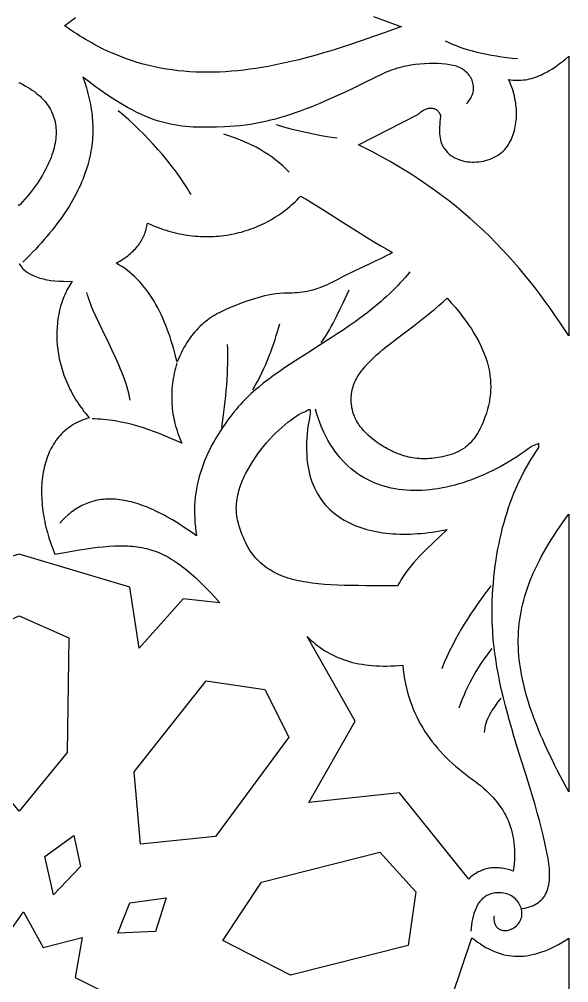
# Model space of a CAD drawing. Extents: x -332 to 348, y -263 to 352.
# Drawn here: x 261.73 to 288.5, y 170.39 to 217.3 of the extents above; entities that cross this region are included whole.
import ezdxf

# ---------------------------------------------------------------- set-up
doc = ezdxf.new("R2010")
doc.units = 0
doc.layers.add('LAYER_1', color=18, linetype='CONTINUOUS')
doc.layers.add('LAYER_2', color=174, linetype='CONTINUOUS')

msp = doc.modelspace()

# ---------------------------------------------------------------- linework, layer by layer
at = {"layer": 'LAYER_1'}
for points in [[(278.992, 217.437), (279.611, 217.216), (280.229, 216.991), (280.345, 216.949), (280.222, 216.903), (279.606, 216.679), (278.992, 216.461), (278.38, 216.249), (277.768, 216.045), (277.464, 215.946), (277.16, 215.85), (276.856, 215.757), (276.553, 215.666), (276.25, 215.579), (275.948, 215.495), (275.646, 215.414), (275.345, 215.337), (275.044, 215.263), (274.744, 215.194), (274.445, 215.128), (274.146, 215.067), (273.848, 215.01), (273.551, 214.958), (273.254, 214.911), (272.958, 214.868), (272.663, 214.831), (272.369, 214.799), (272.075, 214.772), (271.782, 214.751), (271.49, 214.735), (271.199, 214.725), (270.908, 214.722), (270.618, 214.724), (270.329, 214.733), (270.041, 214.749), (269.753, 214.771), (269.466, 214.8), (269.18, 214.836), (268.894, 214.879), (268.609, 214.929), (268.325, 214.987), (268.041, 215.052), (267.758, 215.125), (267.475, 215.207), (267.193, 215.296), (266.911, 215.394), (266.629, 215.5), (266.348, 215.615), (266.067, 215.74), (265.787, 215.873), (265.504, 216.017), (265.366, 216.09), (265.226, 216.168), (265.086, 216.247), (264.946, 216.33), (264.806, 216.415), (264.666, 216.502), (264.526, 216.592), (264.386, 216.684), (264.247, 216.779), (264.107, 216.877), (263.967, 216.977), (263.938, 216.999), (263.941, 217.002), (264.071, 217.104), (264.201, 217.203), (264.332, 217.299), (264.463, 217.393)], [(261.702, 214.203), (261.727, 214.215), (261.753, 214.203), (261.886, 214.137), (262.013, 214.069), (262.134, 213.999), (262.249, 213.928), (262.358, 213.855), (262.462, 213.782), (262.559, 213.707), (262.651, 213.631), (262.738, 213.554), (262.819, 213.476), (262.896, 213.397), (262.967, 213.317), (263.033, 213.236), (263.094, 213.155), (263.151, 213.072), (263.203, 212.989), (263.251, 212.905), (263.295, 212.82), (263.335, 212.735), (263.37, 212.648), (263.402, 212.559), (263.43, 212.47), (263.454, 212.379), (263.475, 212.287), (263.491, 212.193), (263.504, 212.098), (263.514, 212.001), (263.519, 211.902), (263.521, 211.801), (263.519, 211.699), (263.513, 211.595), (263.502, 211.489), (263.488, 211.381), (263.47, 211.271), (263.448, 211.16), (263.422, 211.047), (263.391, 210.932), (263.357, 210.816), (263.318, 210.698), (263.275, 210.579), (263.227, 210.459), (263.176, 210.337), (263.12, 210.214), (263.06, 210.09), (262.995, 209.965), (262.926, 209.839), (262.853, 209.712), (262.776, 209.584), (262.694, 209.456), (262.608, 209.327), (262.518, 209.197), (262.424, 209.067), (262.325, 208.937), (262.222, 208.806), (262.116, 208.675), (262.005, 208.543), (261.89, 208.412), (261.77, 208.281), (261.727, 208.234), (261.684, 208.281)], [(261.722, 205.401), (261.727, 205.392), (261.732, 205.401), (261.732, 205.384), (261.771, 205.324), (261.814, 205.266), (261.859, 205.211), (261.909, 205.158), (261.961, 205.107), (262.017, 205.059), (262.075, 205.014), (262.137, 204.97), (262.201, 204.929), (262.269, 204.891), (262.339, 204.854), (262.412, 204.82), (262.487, 204.788), (262.565, 204.758), (262.645, 204.73), (262.728, 204.704), (262.813, 204.68), (262.901, 204.658), (262.99, 204.639), (263.082, 204.621), (263.27, 204.591), (263.467, 204.568), (263.67, 204.553), (263.879, 204.544), (264.093, 204.542), (264.312, 204.547), (264.26, 204.47), (264.21, 204.392), (264.161, 204.312), (264.114, 204.23), (264.069, 204.146), (264.025, 204.061), (263.984, 203.975), (263.944, 203.887), (263.906, 203.797), (263.87, 203.707), (263.803, 203.521), (263.744, 203.33), (263.693, 203.135), (263.649, 202.935), (263.614, 202.731), (263.587, 202.523), (263.568, 202.312), (263.558, 202.098), (263.556, 201.881), (263.562, 201.662), (263.578, 201.441), (263.603, 201.218), (263.636, 200.993), (263.657, 200.881), (263.679, 200.768), (263.704, 200.655), (263.732, 200.542), (263.761, 200.428), (263.794, 200.315), (263.828, 200.202), (263.865, 200.088), (263.904, 199.975), (263.946, 199.862), (263.991, 199.749), (264.038, 199.636), (264.087, 199.524), (264.139, 199.411), (264.193, 199.299), (264.25, 199.188), (264.31, 199.077), (264.372, 198.966), (264.437, 198.856), (264.504, 198.746), (264.574, 198.637), (264.647, 198.528), (264.722, 198.42), (264.801, 198.313), (264.881, 198.207), (264.965, 198.101), (265.051, 197.996), (265.14, 197.892), (265.023, 197.859), (264.91, 197.821), (264.799, 197.78), (264.692, 197.736), (264.587, 197.688), (264.486, 197.637), (264.389, 197.583), (264.294, 197.525), (264.202, 197.465), (264.114, 197.401), (264.029, 197.335), (263.946, 197.265), (263.867, 197.193), (263.791, 197.117), (263.718, 197.039), (263.647, 196.959), (263.58, 196.876), (263.516, 196.79), (263.454, 196.702), (263.396, 196.611), (263.341, 196.518), (263.288, 196.423), (263.238, 196.326), (263.191, 196.226), (263.147, 196.125), (263.106, 196.021), (263.068, 195.916), (263.032, 195.809), (262.999, 195.699), (262.969, 195.589), (262.942, 195.476), (262.917, 195.362), (262.895, 195.246), (262.876, 195.129), (262.859, 195.011), (262.846, 194.891), (262.834, 194.769), (262.826, 194.647), (262.819, 194.524), (262.816, 194.399), (262.815, 194.273), (262.817, 194.147), (262.821, 194.019), (262.827, 193.891), (262.836, 193.762), (262.848, 193.632), (262.862, 193.502), (262.879, 193.371), (262.897, 193.24), (262.919, 193.108), (262.942, 192.976), (262.969, 192.844), (262.997, 192.711), (263.028, 192.578), (263.096, 192.313), (263.174, 192.047), (263.26, 191.782), (263.356, 191.519), (263.46, 191.257), (263.844, 191.328), (264.21, 191.394), (264.561, 191.453), (264.896, 191.507), (265.216, 191.553), (265.523, 191.592), (265.817, 191.623), (266.099, 191.646), (266.37, 191.662), (266.631, 191.668), (266.758, 191.668), (266.882, 191.666), (267.005, 191.661), (267.125, 191.654), (267.243, 191.644), (267.36, 191.632), (267.475, 191.617), (267.588, 191.6), (267.7, 191.58), (267.811, 191.558), (267.92, 191.532), (268.028, 191.505), (268.135, 191.474), (268.241, 191.44), (268.346, 191.404), (268.45, 191.364), (268.554, 191.322), (268.657, 191.276), (268.76, 191.228), (268.862, 191.176), (268.964, 191.121), (269.066, 191.063), (269.169, 191.002), (269.271, 190.938), (269.373, 190.87), (269.476, 190.798), (269.579, 190.724), (269.683, 190.645), (269.787, 190.564), (269.892, 190.478), (270.105, 190.297), (270.323, 190.1), (270.545, 189.889), (270.773, 189.662), (271.009, 189.419), (271.251, 189.159), (271.503, 188.883), (269.712, 189.083), (267.569, 186.674), (267.117, 189.646), (261.727, 191.263), (256.337, 189.646)], [(282.806, 169.69), (283.785, 172.58), (283.922, 172.472), (284.058, 172.371), (284.195, 172.276), (284.331, 172.189), (284.468, 172.108), (284.605, 172.034), (284.742, 171.968), (284.879, 171.908), (285.017, 171.854), (285.156, 171.808), (285.295, 171.769), (285.435, 171.736), (285.576, 171.711), (285.717, 171.692), (285.859, 171.681), (286.003, 171.676), (286.147, 171.678), (286.293, 171.688), (286.44, 171.704), (286.588, 171.728), (286.738, 171.758), (286.889, 171.795), (287.042, 171.84), (287.196, 171.892), (287.352, 171.95), (287.51, 172.016), (287.67, 172.089), (287.832, 172.169), (287.996, 172.256), (288.162, 172.35), (288.33, 172.452), (288.5, 172.56), (288.5, 166.051)]]:
    msp.add_lwpolyline(points, dxfattribs=at)
for points in [[(288.5, 201.889), (288.281, 202.229), (288.057, 202.568), (287.828, 202.904), (287.595, 203.238), (287.356, 203.569), (287.113, 203.897), (286.863, 204.223), (286.608, 204.546), (286.348, 204.866), (286.081, 205.183), (285.808, 205.497), (285.528, 205.808), (285.242, 206.115), (284.949, 206.419), (284.649, 206.72), (284.341, 207.016), (284.026, 207.309), (283.703, 207.598), (283.372, 207.884), (283.034, 208.165), (282.686, 208.442), (282.331, 208.715), (281.966, 208.983), (281.593, 209.247), (281.21, 209.506), (281.016, 209.634), (280.819, 209.761), (280.619, 209.886), (280.417, 210.011), (280.213, 210.134), (280.006, 210.256), (279.797, 210.377), (279.585, 210.496), (279.371, 210.614), (279.154, 210.731), (278.934, 210.847), (278.712, 210.961), (278.487, 211.074), (278.26, 211.185), (281.15, 212.662), (281.185, 212.699), (281.221, 212.735), (281.259, 212.768), (281.297, 212.799), (281.337, 212.827), (281.377, 212.853), (281.417, 212.877), (281.458, 212.899), (281.499, 212.918), (281.541, 212.934), (281.582, 212.948), (281.624, 212.959), (281.665, 212.968), (281.706, 212.974), (281.747, 212.978), (281.787, 212.978), (281.827, 212.976), (281.865, 212.971), (281.903, 212.963), (281.94, 212.953), (281.976, 212.939), (282.01, 212.923), (282.043, 212.903), (282.075, 212.881), (282.105, 212.855), (282.133, 212.826), (282.16, 212.794), (282.184, 212.759), (282.206, 212.721), (282.226, 212.679), (282.244, 212.634), (282.259, 212.586), (282.239, 212.445), (282.223, 212.311), (282.211, 212.182), (282.203, 212.059), (282.2, 211.942), (282.202, 211.83), (282.208, 211.723), (282.218, 211.621), (282.232, 211.525), (282.251, 211.433), (282.275, 211.346), (282.302, 211.263), (282.334, 211.185), (282.37, 211.112), (282.411, 211.042), (282.456, 210.977), (282.524, 210.892), (282.598, 210.814), (282.678, 210.742), (282.762, 210.677), (282.85, 210.617), (282.943, 210.564), (283.039, 210.517), (283.139, 210.476), (283.242, 210.44), (283.347, 210.411), (283.454, 210.387), (283.564, 210.37), (283.674, 210.358), (283.785, 210.351), (283.897, 210.35), (284.01, 210.355), (284.122, 210.365), (284.233, 210.38), (284.343, 210.401), (284.452, 210.427), (284.56, 210.458), (284.665, 210.495), (284.767, 210.536), (284.867, 210.582), (284.963, 210.633), (285.055, 210.689), (285.144, 210.75), (285.227, 210.816), (285.306, 210.886), (285.38, 210.961), (285.448, 211.04), (285.51, 211.124), (285.558, 211.199), (285.604, 211.276), (285.648, 211.356), (285.688, 211.438), (285.726, 211.523), (285.762, 211.611), (285.794, 211.7), (285.824, 211.792), (285.85, 211.885), (285.874, 211.981), (285.895, 212.078), (285.913, 212.178), (285.927, 212.278), (285.939, 212.381), (285.947, 212.485), (285.953, 212.59), (285.955, 212.696), (285.954, 212.804), (285.949, 212.912), (285.941, 213.022), (285.93, 213.132), (285.915, 213.243), (285.897, 213.355), (285.876, 213.467), (285.85, 213.58), (285.822, 213.693), (285.789, 213.807), (285.753, 213.92), (285.713, 214.034), (285.67, 214.148), (285.622, 214.261), (285.571, 214.375), (285.676, 214.357), (285.779, 214.344), (285.883, 214.336), (285.986, 214.332), (286.088, 214.333), (286.19, 214.339), (286.291, 214.349), (286.392, 214.362), (286.491, 214.38), (286.591, 214.402), (286.689, 214.427), (286.786, 214.455), (286.883, 214.487), (286.978, 214.522), (287.073, 214.56), (287.167, 214.601), (287.26, 214.644), (287.351, 214.69), (287.442, 214.738), (287.531, 214.789), (287.706, 214.896), (287.876, 215.009), (288.041, 215.129), (288.2, 215.253), (288.353, 215.38), (288.5, 215.508)], [(275.702, 208.542), (275.972, 208.379), (276.519, 208.04), (277.64, 207.329), (278.209, 206.969), (278.78, 206.614), (279.066, 206.441), (279.351, 206.271), (279.635, 206.106), (279.919, 205.946), (279.778, 205.868), (279.639, 205.795), (279.36, 205.655), (279.068, 205.518), (278.749, 205.371), (278.392, 205.206), (277.983, 205.01), (277.508, 204.775), (277.243, 204.639), (276.956, 204.489), (276.843, 204.432), (276.728, 204.377), (276.611, 204.324), (276.493, 204.275), (276.373, 204.229), (276.253, 204.187), (276.131, 204.148), (276.009, 204.112), (275.886, 204.08), (275.763, 204.052), (275.641, 204.028), (275.518, 204.009), (275.397, 203.993), (275.275, 203.982), (275.155, 203.976), (275.037, 203.974), (274.821, 203.972), (274.614, 203.963), (274.415, 203.948), (274.223, 203.927), (274.038, 203.9), (273.858, 203.868), (273.684, 203.832), (273.513, 203.791), (273.347, 203.746), (273.183, 203.698), (273.022, 203.646), (272.862, 203.592), (272.545, 203.477), (272.225, 203.356), (272.011, 203.271), (271.8, 203.179), (271.594, 203.081), (271.493, 203.028), (271.392, 202.974), (271.293, 202.917), (271.195, 202.857), (271.098, 202.795), (271.003, 202.73), (270.909, 202.662), (270.816, 202.591), (270.725, 202.516), (270.635, 202.439), (270.546, 202.357), (270.459, 202.272), (270.373, 202.184), (270.289, 202.091), (270.207, 201.994), (270.126, 201.893), (270.047, 201.787), (269.97, 201.677), (269.894, 201.563), (269.82, 201.443), (269.748, 201.319), (269.678, 201.189), (269.609, 201.054), (269.543, 200.914), (269.478, 200.769), (269.416, 200.617), (269.364, 200.83), (269.311, 201.039), (269.255, 201.244), (269.196, 201.446), (269.135, 201.644), (269.072, 201.839), (269.006, 202.03), (268.937, 202.217), (268.866, 202.4), (268.793, 202.579), (268.716, 202.754), (268.637, 202.926), (268.556, 203.093), (268.471, 203.256), (268.384, 203.415), (268.294, 203.57), (268.201, 203.72), (268.106, 203.867), (268.007, 204.009), (267.905, 204.146), (267.801, 204.279), (267.693, 204.408), (267.583, 204.532), (267.469, 204.651), (267.352, 204.766), (267.233, 204.876), (267.109, 204.981), (266.983, 205.082), (266.854, 205.178), (266.721, 205.268), (266.585, 205.354), (266.445, 205.435), (266.537, 205.483), (266.625, 205.532), (266.709, 205.582), (266.791, 205.633), (266.869, 205.685), (266.945, 205.737), (267.017, 205.791), (267.086, 205.845), (267.153, 205.901), (267.216, 205.957), (267.277, 206.014), (267.334, 206.072), (267.39, 206.13), (267.442, 206.189), (267.491, 206.25), (267.539, 206.31), (267.583, 206.372), (267.625, 206.435), (267.664, 206.498), (267.701, 206.561), (267.736, 206.626), (267.768, 206.691), (267.798, 206.757), (267.826, 206.824), (267.851, 206.891), (267.874, 206.959), (267.914, 207.096), (267.946, 207.236), (267.971, 207.378), (268.1, 207.32), (268.229, 207.265), (268.358, 207.212), (268.488, 207.163), (268.618, 207.116), (268.747, 207.072), (268.877, 207.03), (269.007, 206.992), (269.137, 206.955), (269.268, 206.922), (269.398, 206.891), (269.528, 206.863), (269.657, 206.838), (269.787, 206.815), (269.917, 206.795), (270.046, 206.777), (270.176, 206.762), (270.305, 206.749), (270.433, 206.739), (270.562, 206.732), (270.69, 206.727), (270.817, 206.725), (270.945, 206.725), (271.072, 206.727), (271.198, 206.732), (271.324, 206.74), (271.449, 206.749), (271.574, 206.762), (271.698, 206.776), (271.822, 206.793), (271.945, 206.813), (272.067, 206.835), (272.189, 206.859), (272.31, 206.886), (272.43, 206.914), (272.549, 206.946), (272.667, 206.979), (272.785, 207.015), (272.902, 207.053), (273.017, 207.093), (273.132, 207.135), (273.246, 207.18), (273.359, 207.227), (273.47, 207.276), (273.581, 207.328), (273.691, 207.381), (273.799, 207.437), (273.906, 207.494), (274.012, 207.554), (274.117, 207.616), (274.22, 207.68), (274.323, 207.747), (274.424, 207.815), (274.523, 207.885), (274.621, 207.958), (274.718, 208.032), (274.813, 208.109), (274.907, 208.187), (274.999, 208.267), (275.09, 208.35), (275.179, 208.434), (275.266, 208.52), (275.352, 208.609), (275.437, 208.699)], [(282.778, 203.504), (282.965, 203.285), (283.143, 203.068), (283.31, 202.854), (283.468, 202.642), (283.616, 202.432), (283.755, 202.224), (283.883, 202.017), (284.003, 201.813), (284.112, 201.61), (284.213, 201.409), (284.303, 201.209), (284.384, 201.011), (284.456, 200.814), (284.519, 200.618), (284.571, 200.423), (284.615, 200.229), (284.633, 200.132), (284.649, 200.035), (284.663, 199.939), (284.674, 199.843), (284.683, 199.746), (284.69, 199.65), (284.694, 199.554), (284.697, 199.459), (284.696, 199.363), (284.694, 199.267), (284.689, 199.172), (284.682, 199.076), (284.673, 198.98), (284.661, 198.885), (284.647, 198.789), (284.631, 198.694), (284.591, 198.503), (284.543, 198.311), (284.486, 198.119), (284.419, 197.927), (284.344, 197.734), (284.26, 197.541), (284.167, 197.347), (284.12, 197.257), (284.072, 197.171), (284.023, 197.09), (283.973, 197.013), (283.922, 196.94), (283.87, 196.871), (283.818, 196.805), (283.765, 196.744), (283.711, 196.686), (283.656, 196.631), (283.601, 196.579), (283.546, 196.531), (283.491, 196.486), (283.435, 196.444), (283.323, 196.367), (283.21, 196.3), (283.098, 196.243), (282.987, 196.193), (282.877, 196.151), (282.77, 196.114), (282.665, 196.082), (282.466, 196.029), (282.357, 196.003), (282.249, 195.98), (282.141, 195.96), (282.034, 195.943), (281.928, 195.929), (281.823, 195.918), (281.718, 195.91), (281.615, 195.904), (281.512, 195.902), (281.409, 195.903), (281.307, 195.906), (281.206, 195.913), (281.106, 195.922), (281.006, 195.934), (280.907, 195.949), (280.809, 195.966), (280.711, 195.986), (280.614, 196.009), (280.518, 196.035), (280.422, 196.063), (280.327, 196.094), (280.232, 196.127), (280.138, 196.163), (280.045, 196.201), (279.952, 196.242), (279.86, 196.286), (279.769, 196.332), (279.677, 196.38), (279.587, 196.431), (279.497, 196.484), (279.319, 196.598), (279.167, 196.702), (279.02, 196.81), (278.88, 196.92), (278.747, 197.035), (278.622, 197.153), (278.562, 197.214), (278.504, 197.276), (278.449, 197.339), (278.396, 197.403), (278.345, 197.469), (278.296, 197.536), (278.25, 197.604), (278.207, 197.674), (278.166, 197.746), (278.127, 197.819), (278.092, 197.893), (278.059, 197.97), (278.029, 198.048), (278.002, 198.128), (277.978, 198.209), (277.957, 198.293), (277.939, 198.378), (277.925, 198.465), (277.913, 198.555), (277.906, 198.646), (277.901, 198.74), (277.9, 198.836), (277.903, 198.921), (277.909, 199.005), (277.919, 199.088), (277.932, 199.17), (277.949, 199.251), (277.969, 199.331), (277.992, 199.411), (278.018, 199.489), (278.048, 199.567), (278.081, 199.644), (278.116, 199.72), (278.155, 199.796), (278.197, 199.871), (278.241, 199.945), (278.288, 200.019), (278.338, 200.093), (278.391, 200.165), (278.446, 200.238), (278.563, 200.381), (278.69, 200.523), (278.825, 200.664), (278.969, 200.805), (279.121, 200.944), (279.28, 201.084), (279.446, 201.224), (279.618, 201.364), (279.796, 201.505), (280.166, 201.791), (280.951, 202.384), (281.358, 202.696), (281.563, 202.857), (281.768, 203.022), (281.973, 203.191), (282.177, 203.365), (282.38, 203.543), (282.581, 203.725)], [(275.872, 198.304), (275.881, 198.301), (275.888, 198.295), (275.894, 198.287), (275.902, 198.261), (275.904, 198.223), (275.902, 198.17), (275.895, 198.101), (275.883, 198.015), (275.845, 197.786), (275.809, 197.56), (275.779, 197.339), (275.755, 197.123), (275.738, 196.912), (275.727, 196.707), (275.722, 196.507), (275.723, 196.312), (275.731, 196.122), (275.744, 195.937), (275.762, 195.757), (275.787, 195.582), (275.817, 195.412), (275.852, 195.247), (275.893, 195.087), (275.939, 194.931), (275.99, 194.781), (276.047, 194.635), (276.108, 194.493), (276.174, 194.357), (276.245, 194.225), (276.32, 194.098), (276.401, 193.975), (276.485, 193.857), (276.574, 193.743), (276.667, 193.634), (276.765, 193.529), (276.866, 193.429), (276.971, 193.333), (277.081, 193.241), (277.194, 193.154), (277.311, 193.071), (277.431, 192.992), (277.555, 192.917), (277.682, 192.846), (277.812, 192.779), (277.946, 192.717), (278.083, 192.658), (278.222, 192.603), (278.365, 192.553), (278.511, 192.506), (278.659, 192.463), (278.809, 192.424), (278.963, 192.389), (279.118, 192.357), (279.276, 192.329), (279.436, 192.305), (279.598, 192.285), (279.762, 192.268), (279.929, 192.254), (280.096, 192.245), (280.266, 192.238), (280.437, 192.235), (280.61, 192.236), (280.784, 192.24), (280.96, 192.247), (281.136, 192.258), (281.314, 192.272), (281.493, 192.289), (281.672, 192.309), (281.853, 192.333), (282.034, 192.36), (282.216, 192.389), (282.398, 192.422), (282.581, 192.458), (282.24, 192.133), (281.902, 191.816), (281.571, 191.499), (281.41, 191.34), (281.251, 191.178), (281.097, 191.013), (280.947, 190.845), (280.802, 190.673), (280.663, 190.495), (280.529, 190.312), (280.465, 190.218), (280.402, 190.122), (280.341, 190.024), (280.282, 189.924), (280.225, 189.822), (280.17, 189.718), (278.616, 189.722), (278.253, 189.725), (277.9, 189.731), (277.558, 189.739), (277.225, 189.751), (276.904, 189.767), (276.592, 189.789), (276.291, 189.816), (276, 189.849), (275.719, 189.889), (275.583, 189.913), (275.449, 189.938), (275.318, 189.965), (275.189, 189.994), (275.063, 190.026), (274.94, 190.06), (274.819, 190.097), (274.7, 190.136), (274.585, 190.178), (274.472, 190.222), (274.361, 190.269), (274.253, 190.319), (274.148, 190.373), (274.045, 190.429), (273.945, 190.488), (273.848, 190.551), (273.753, 190.617), (273.661, 190.686), (273.571, 190.759), (273.484, 190.835), (273.4, 190.915), (273.318, 190.999), (273.239, 191.087), (273.163, 191.178), (273.089, 191.274), (273.018, 191.373), (272.949, 191.477), (272.883, 191.585), (272.82, 191.698), (272.759, 191.815), (272.701, 191.936), (272.646, 192.062), (272.593, 192.193), (272.543, 192.329), (272.495, 192.469), (272.45, 192.615), (272.408, 192.765), (272.368, 192.921), (272.347, 193.019), (272.33, 193.118), (272.317, 193.218), (272.308, 193.318), (272.304, 193.42), (272.303, 193.521), (272.307, 193.623), (272.314, 193.726), (272.324, 193.828), (272.339, 193.932), (272.357, 194.035), (272.378, 194.138), (272.402, 194.242), (272.43, 194.345), (272.46, 194.449), (272.494, 194.552), (272.531, 194.655), (272.57, 194.758), (272.612, 194.861), (272.656, 194.963), (272.703, 195.065), (272.752, 195.167), (272.857, 195.368), (272.97, 195.567), (273.091, 195.762), (273.218, 195.954), (273.35, 196.141), (273.488, 196.324), (273.63, 196.502), (273.774, 196.674), (273.922, 196.84), (274.071, 197), (274.22, 197.152), (274.37, 197.296), (274.519, 197.433), (274.666, 197.561), (274.81, 197.679), (274.952, 197.788), (275.089, 197.887), (275.221, 197.975), (275.347, 198.052), (275.467, 198.117), (275.58, 198.17), (275.637, 198.197), (275.689, 198.224), (275.775, 198.271), (275.81, 198.289), (275.839, 198.3), (275.863, 198.305)], [(288.5, 179.682), (288.211, 180.22), (287.94, 180.744), (287.811, 181), (287.686, 181.253), (287.566, 181.502), (287.45, 181.748), (287.339, 181.991), (287.232, 182.231), (287.13, 182.467), (287.032, 182.701), (286.939, 182.932), (286.85, 183.161), (286.765, 183.386), (286.686, 183.61), (286.61, 183.83), (286.54, 184.049), (286.474, 184.265), (286.412, 184.479), (286.356, 184.691), (286.304, 184.901), (286.256, 185.109), (286.213, 185.315), (286.175, 185.52), (286.142, 185.723), (286.113, 185.925), (286.089, 186.125), (286.07, 186.324), (286.056, 186.521), (286.046, 186.718), (286.041, 186.914), (286.041, 187.108), (286.046, 187.302), (286.055, 187.495), (286.07, 187.688), (286.089, 187.88), (286.113, 188.071), (286.142, 188.262), (286.176, 188.453), (286.215, 188.644), (286.259, 188.835), (286.307, 189.025), (286.361, 189.216), (286.42, 189.407), (286.483, 189.599), (286.552, 189.791), (286.626, 189.983), (286.705, 190.176), (286.788, 190.37), (286.877, 190.564), (286.971, 190.759), (287.07, 190.956), (287.174, 191.153), (287.284, 191.351), (287.398, 191.551), (287.518, 191.752), (287.642, 191.955), (287.772, 192.159), (287.907, 192.365), (288.048, 192.572), (288.193, 192.782), (288.344, 192.993), (288.5, 193.207)], [(264.139, 187.182), (264.067, 181.605), (261.727, 178.743), (259.387, 181.605), (259.316, 187.182), (261.727, 188.259)], [(275.856, 187.153), (275.957, 187.058), (276.06, 186.966), (276.167, 186.878), (276.276, 186.792), (276.388, 186.71), (276.502, 186.631), (276.62, 186.555), (276.741, 186.483), (276.864, 186.414), (276.991, 186.349), (277.121, 186.287), (277.253, 186.228), (277.389, 186.174), (277.528, 186.122), (277.671, 186.075), (277.816, 186.031), (277.965, 185.991), (278.117, 185.955), (278.272, 185.923), (278.431, 185.895), (278.594, 185.87), (278.759, 185.85), (278.929, 185.833), (279.101, 185.821), (279.278, 185.813), (279.458, 185.809), (279.642, 185.809), (279.829, 185.813), (280.02, 185.822), (280.215, 185.835), (280.414, 185.853), (280.438, 185.62), (280.469, 185.392), (280.505, 185.168), (280.548, 184.948), (280.596, 184.733), (280.651, 184.521), (280.711, 184.314), (280.777, 184.111), (280.848, 183.912), (280.925, 183.717), (281.007, 183.526), (281.095, 183.339), (281.187, 183.155), (281.285, 182.975), (281.388, 182.798), (281.495, 182.625), (281.608, 182.456), (281.725, 182.29), (281.847, 182.127), (281.974, 181.968), (282.104, 181.811), (282.24, 181.658), (282.379, 181.508), (282.523, 181.361), (282.671, 181.217), (282.823, 181.076), (282.978, 180.937), (283.138, 180.802), (283.301, 180.669), (283.468, 180.538), (283.639, 180.411), (283.813, 180.285), (283.955, 180.182), (284.093, 180.077), (284.225, 179.971), (284.354, 179.862), (284.477, 179.752), (284.595, 179.639), (284.708, 179.524), (284.817, 179.408), (284.92, 179.289), (285.018, 179.168), (285.112, 179.044), (285.199, 178.919), (285.282, 178.791), (285.36, 178.66), (285.432, 178.527), (285.498, 178.392), (285.56, 178.253), (285.615, 178.112), (285.666, 177.969), (285.71, 177.822), (285.749, 177.673), (285.782, 177.521), (285.81, 177.366), (285.832, 177.208), (285.848, 177.047), (285.858, 176.883), (285.862, 176.715), (285.86, 176.544), (285.853, 176.37), (285.839, 176.193), (285.819, 176.013), (285.792, 175.828), (285.633, 175.881), (285.476, 175.923), (285.399, 175.94), (285.323, 175.955), (285.247, 175.967), (285.173, 175.976), (285.099, 175.983), (285.026, 175.988), (284.954, 175.989), (284.882, 175.989), (284.812, 175.986), (284.742, 175.98), (284.673, 175.972), (284.605, 175.961), (284.538, 175.947), (284.471, 175.931), (284.405, 175.913), (284.34, 175.892), (284.276, 175.868), (284.213, 175.842), (284.151, 175.813), (284.089, 175.782), (284.028, 175.748), (283.968, 175.712), (283.909, 175.673), (283.85, 175.631), (283.793, 175.587), (283.736, 175.541), (283.68, 175.492), (283.625, 175.44), (280.253, 179.636), (275.838, 179.17), (278.086, 183.133), (275.758, 187.252)], [(273.696, 184.663), (274.861, 182.349), (271.291, 177.511), (267.637, 177.145), (267.324, 180.659), (270.832, 185.094)], [(264.708, 176.051), (263.395, 174.663), (262.98, 176.538), (264.384, 177.564)], [(281.043, 174.82), (280.675, 172.204), (274.938, 170.76), (271.64, 172.446), (273.535, 175.286), (279.298, 176.751)], [(268.363, 172.882), (266.526, 172.798), (267.112, 174.287), (268.892, 174.523)], [(262.899, 172.108), (264.798, 172.596), (264.45, 170.637), (266.213, 169.771), (264.708, 168.498), (265.51, 166.682), (263.551, 166.69), (263.017, 164.775), (261.522, 166.061), (259.901, 164.942), (259.569, 166.904), (257.62, 167.105), (258.607, 168.825), (257.241, 170.252), (259.085, 170.925), (258.942, 172.91), (260.78, 172.222), (261.926, 173.836)]]:
    msp.add_lwpolyline(points, close=True, dxfattribs=at)
at = {"layer": 'LAYER_2'}
for points in [[(286.005, 215.372), (285.738, 215.4), (285.477, 215.432), (285.222, 215.467), (284.973, 215.505), (284.73, 215.546), (284.493, 215.591), (284.263, 215.639), (284.04, 215.691), (283.823, 215.746), (283.613, 215.806), (283.41, 215.869), (283.214, 215.936), (283.025, 216.007), (282.844, 216.082), (282.67, 216.162), (282.503, 216.245)], [(283.516, 213.187), (283.58, 213.256), (283.637, 213.326), (283.688, 213.397), (283.731, 213.469), (283.768, 213.541), (283.799, 213.614), (283.823, 213.688), (283.842, 213.762), (283.854, 213.835), (283.861, 213.908), (283.861, 213.981), (283.857, 214.054), (283.847, 214.125), (283.832, 214.195), (283.812, 214.265), (283.787, 214.332), (283.758, 214.398), (283.724, 214.463), (283.686, 214.525), (283.644, 214.585), (283.597, 214.642), (283.547, 214.697), (283.493, 214.75), (283.436, 214.799), (283.375, 214.845), (283.311, 214.887), (283.245, 214.926), (283.175, 214.962), (283.102, 214.993), (283.027, 215.02), (282.95, 215.043), (282.87, 215.061), (282.698, 215.091), (282.514, 215.115), (282.321, 215.133), (282.119, 215.145), (281.909, 215.151), (281.694, 215.149), (281.474, 215.141), (281.251, 215.124), (281.026, 215.1), (280.8, 215.067), (280.575, 215.026), (280.463, 215.002), (280.352, 214.975), (280.242, 214.947), (280.133, 214.916), (280.025, 214.882), (279.918, 214.846), (279.813, 214.807), (279.709, 214.766), (279.608, 214.722), (279.508, 214.676), (278.535, 214.203), (278.052, 213.97), (277.572, 213.743), (277.093, 213.523), (276.614, 213.312), (276.375, 213.21), (276.136, 213.111), (275.897, 213.015), (275.657, 212.923), (275.417, 212.834), (275.177, 212.748), (274.937, 212.667), (274.696, 212.589), (274.454, 212.517), (274.211, 212.448), (273.968, 212.385), (273.724, 212.326), (273.479, 212.273), (273.233, 212.226), (272.987, 212.184), (272.738, 212.147), (272.489, 212.118), (272.238, 212.094), (271.986, 212.077), (271.733, 212.067), (271.333, 212.056), (270.946, 212.049), (270.57, 212.048), (270.385, 212.052), (270.2, 212.058), (270.016, 212.069), (269.833, 212.084), (269.649, 212.103), (269.464, 212.128), (269.277, 212.159), (269.089, 212.195), (268.898, 212.239), (268.705, 212.289), (268.508, 212.348), (268.308, 212.415), (268.103, 212.49), (267.893, 212.574), (267.678, 212.669), (267.457, 212.773), (267.23, 212.889), (266.996, 213.015), (266.755, 213.153), (266.507, 213.303), (266.25, 213.466), (265.984, 213.643), (265.709, 213.833), (265.425, 214.037), (265.13, 214.256), (264.824, 214.49), (264.917, 214.225), (265, 213.961), (265.038, 213.829), (265.074, 213.697), (265.108, 213.565), (265.139, 213.433), (265.167, 213.3), (265.194, 213.168), (265.217, 213.036), (265.238, 212.903), (265.257, 212.77), (265.272, 212.638), (265.285, 212.505), (265.296, 212.372), (265.303, 212.238), (265.308, 212.105), (265.31, 211.971), (265.309, 211.837), (265.306, 211.703), (265.299, 211.568), (265.289, 211.434), (265.277, 211.298), (265.261, 211.163), (265.242, 211.027), (265.221, 210.891), (265.196, 210.755), (265.168, 210.618), (265.136, 210.481), (265.102, 210.344), (265.064, 210.206), (265.023, 210.067), (264.978, 209.928), (264.93, 209.789), (264.879, 209.649), (264.824, 209.509), (264.766, 209.368), (264.704, 209.227), (264.638, 209.085), (264.569, 208.943), (264.497, 208.8), (264.421, 208.657), (264.341, 208.513), (264.257, 208.368), (264.169, 208.222), (264.078, 208.076), (263.983, 207.93), (263.884, 207.783), (263.781, 207.635), (263.674, 207.486), (263.563, 207.336), (263.448, 207.186), (263.329, 207.035), (263.206, 206.884), (263.078, 206.731), (262.947, 206.578), (262.811, 206.424), (262.672, 206.269), (262.527, 206.113), (262.379, 205.957), (262.226, 205.799), (262.069, 205.641), (261.907, 205.482)], [(270.098, 208.775), (270.009, 208.923), (269.918, 209.07), (269.731, 209.358), (269.538, 209.641), (269.339, 209.917), (269.134, 210.188), (268.923, 210.454), (268.707, 210.714), (268.486, 210.969), (268.259, 211.219), (268.028, 211.464), (267.793, 211.705), (267.553, 211.942), (267.309, 212.175), (267.061, 212.405), (266.809, 212.631), (266.554, 212.853)], [(274.248, 212.174), (274.598, 212.072), (274.954, 211.977), (275.316, 211.887), (275.684, 211.803), (276.058, 211.725), (276.438, 211.652), (276.824, 211.586), (277.216, 211.525)], [(274.886, 209.856), (274.728, 210.013), (274.565, 210.164), (274.396, 210.309), (274.222, 210.449), (274.042, 210.584), (273.856, 210.714), (273.665, 210.837), (273.469, 210.956), (273.266, 211.069), (273.058, 211.177), (272.845, 211.279), (272.626, 211.376), (272.401, 211.468), (272.171, 211.554), (271.935, 211.635), (271.694, 211.71)], [(280.765, 205.01), (280.646, 204.866), (280.525, 204.725), (280.401, 204.587), (280.276, 204.451), (280.149, 204.318), (280.021, 204.187), (279.891, 204.059), (279.759, 203.933), (279.626, 203.809), (279.492, 203.688), (279.356, 203.568), (279.219, 203.451), (278.942, 203.222), (278.661, 203), (278.376, 202.785), (278.089, 202.576), (277.8, 202.373), (277.509, 202.174), (277.218, 201.98), (276.926, 201.79), (276.343, 201.417), (275.767, 201.053), (275.201, 200.692), (274.924, 200.511), (274.651, 200.328), (274.384, 200.145), (274.122, 199.959), (273.866, 199.77), (273.618, 199.578), (273.377, 199.382), (273.259, 199.283), (273.144, 199.182), (273.03, 199.08), (272.919, 198.976), (272.811, 198.871), (272.704, 198.765), (272.601, 198.657), (272.499, 198.547), (272.401, 198.436), (272.305, 198.322), (272.165, 198.15), (272.028, 197.976), (271.897, 197.801), (271.769, 197.626), (271.646, 197.449), (271.527, 197.271), (271.414, 197.091), (271.305, 196.911), (271.2, 196.729), (271.101, 196.546), (271.007, 196.361), (270.918, 196.176), (270.834, 195.989), (270.755, 195.8), (270.682, 195.611), (270.615, 195.419), (270.553, 195.227), (270.497, 195.033), (270.447, 194.837), (270.402, 194.64), (270.364, 194.441), (270.332, 194.241), (270.306, 194.039), (270.287, 193.836), (270.273, 193.63), (270.267, 193.424), (270.267, 193.215), (270.274, 193.005), (270.287, 192.793), (270.308, 192.579), (270.335, 192.364), (270.37, 192.146), (270.065, 192.363), (269.768, 192.565), (269.478, 192.752), (269.195, 192.924), (268.919, 193.082), (268.784, 193.155), (268.65, 193.225), (268.519, 193.292), (268.388, 193.355), (268.26, 193.415), (268.133, 193.471), (268.008, 193.524), (267.884, 193.574), (267.762, 193.62), (267.642, 193.663), (267.523, 193.703), (267.406, 193.74), (267.29, 193.773), (267.176, 193.803), (267.063, 193.83), (266.952, 193.854), (266.842, 193.875), (266.734, 193.893), (266.627, 193.908), (266.522, 193.92), (266.418, 193.929), (266.316, 193.936), (266.215, 193.939), (266.115, 193.939), (266.017, 193.937), (265.92, 193.931), (265.825, 193.923), (265.731, 193.913), (265.638, 193.899), (265.546, 193.883), (265.456, 193.864), (265.367, 193.843), (265.279, 193.819), (265.193, 193.792), (265.108, 193.763), (265.024, 193.732), (264.941, 193.697), (264.859, 193.661), (264.779, 193.622), (264.7, 193.581), (264.621, 193.537), (264.545, 193.491), (264.469, 193.443), (264.394, 193.392), (264.32, 193.339), (264.248, 193.284), (264.176, 193.227), (264.106, 193.168), (263.968, 193.043), (263.834, 192.91), (263.704, 192.769)], [(276.445, 201.559), (276.548, 201.707), (276.648, 201.86), (276.745, 202.016), (276.839, 202.175), (276.931, 202.338), (277.02, 202.502), (277.106, 202.668), (277.19, 202.834), (277.353, 203.168), (277.507, 203.5), (277.798, 204.134)], [(267.133, 198.756), (267.101, 198.922), (267.063, 199.091), (267.018, 199.261), (266.969, 199.433), (266.914, 199.605), (266.854, 199.779), (266.79, 199.953), (266.722, 200.128), (266.651, 200.304), (266.577, 200.479), (266.421, 200.831), (266.258, 201.18), (266.091, 201.527), (265.759, 202.205), (265.6, 202.533), (265.452, 202.853), (265.316, 203.161), (265.254, 203.311), (265.196, 203.458), (265.143, 203.601), (265.096, 203.741), (265.054, 203.877), (265.018, 204.008)], [(273.106, 199.26), (273.226, 199.466), (273.339, 199.673), (273.447, 199.88), (273.549, 200.087), (273.646, 200.293), (273.737, 200.499), (273.824, 200.705), (273.905, 200.909), (273.983, 201.112), (274.056, 201.313), (274.125, 201.513), (274.19, 201.712), (274.251, 201.908), (274.309, 202.101), (274.416, 202.481)], [(271.592, 197.423), (271.631, 197.669), (271.667, 197.921), (271.702, 198.178), (271.734, 198.438), (271.764, 198.701), (271.791, 198.965), (271.816, 199.231), (271.837, 199.495), (271.855, 199.758), (271.869, 200.018), (271.88, 200.275), (271.887, 200.527), (271.89, 200.773), (271.888, 201.012), (271.883, 201.243), (271.872, 201.466)], [(269.404, 200.578), (269.368, 200.45), (269.334, 200.323), (269.304, 200.196), (269.276, 200.069), (269.251, 199.943), (269.229, 199.818), (269.209, 199.692), (269.193, 199.568), (269.179, 199.443), (269.169, 199.319), (269.161, 199.196), (269.156, 199.072), (269.154, 198.949), (269.154, 198.827), (269.158, 198.705), (269.164, 198.583), (269.173, 198.461), (269.185, 198.339), (269.2, 198.218), (269.217, 198.097), (269.237, 197.977), (269.26, 197.856), (269.286, 197.736), (269.315, 197.616), (269.346, 197.496), (269.381, 197.376), (269.418, 197.257), (269.457, 197.137), (269.5, 197.018), (269.545, 196.898), (269.593, 196.779), (269.644, 196.66), (269.382, 196.78), (269.118, 196.896), (268.853, 197.008), (268.586, 197.115), (268.317, 197.218), (268.047, 197.314), (267.776, 197.405), (267.503, 197.489), (267.229, 197.565), (266.953, 197.634), (266.677, 197.694), (266.538, 197.721), (266.399, 197.745), (266.259, 197.767), (266.119, 197.787), (265.979, 197.804), (265.839, 197.818), (265.698, 197.83), (265.557, 197.839), (265.416, 197.845), (265.274, 197.848)], [(286.237, 174.006), (286.357, 174.026), (286.471, 174.05), (286.579, 174.08), (286.68, 174.114), (286.776, 174.153), (286.865, 174.197), (286.948, 174.245), (287.025, 174.298), (287.097, 174.356), (287.163, 174.417), (287.224, 174.483), (287.279, 174.554), (287.329, 174.628), (287.374, 174.706), (287.414, 174.789), (287.449, 174.875), (287.479, 174.966), (287.505, 175.06), (287.526, 175.157), (287.542, 175.259), (287.555, 175.364), (287.563, 175.472), (287.567, 175.584), (287.567, 175.699), (287.563, 175.818), (287.556, 175.939), (287.545, 176.064), (287.53, 176.192), (287.512, 176.323), (287.491, 176.456), (287.467, 176.593), (287.44, 176.732), (287.355, 177.126), (287.265, 177.516), (287.17, 177.903), (287.07, 178.287), (286.966, 178.668), (286.858, 179.047), (286.748, 179.423), (286.635, 179.798), (286.405, 180.544), (286.173, 181.285), (285.944, 182.025), (285.831, 182.395), (285.721, 182.765), (285.615, 183.136), (285.511, 183.508), (285.412, 183.881), (285.318, 184.256), (285.229, 184.632), (285.146, 185.01), (285.07, 185.391), (285.001, 185.774), (284.94, 186.161), (284.912, 186.355), (284.886, 186.55), (284.863, 186.746), (284.842, 186.943), (284.824, 187.14), (284.808, 187.339), (284.794, 187.539), (284.783, 187.74), (284.775, 187.941), (284.77, 188.144), (284.767, 188.348), (284.767, 188.554), (284.77, 188.76), (284.777, 188.968), (284.79, 189.266), (284.808, 189.56), (284.83, 189.851), (284.856, 190.138), (284.887, 190.421), (284.922, 190.701), (284.961, 190.977), (285.004, 191.249), (285.051, 191.518), (285.102, 191.783), (285.157, 192.044), (285.216, 192.302), (285.279, 192.556), (285.346, 192.805), (285.417, 193.051), (285.492, 193.294), (285.571, 193.532), (285.653, 193.766), (285.739, 193.996), (285.829, 194.223), (285.922, 194.445), (286.019, 194.664), (286.119, 194.878), (286.223, 195.089), (286.331, 195.295), (286.442, 195.497), (286.556, 195.696), (286.674, 195.89), (286.795, 196.079), (286.92, 196.265), (287.047, 196.447), (287.037, 196.643), (286.71, 196.519), (286.522, 196.38), (286.332, 196.244), (286.14, 196.113), (285.947, 195.985), (285.752, 195.862), (285.556, 195.743), (285.359, 195.629), (285.161, 195.519), (284.962, 195.413), (284.762, 195.312), (284.562, 195.216), (284.361, 195.124), (284.159, 195.037), (283.957, 194.955), (283.755, 194.878), (283.553, 194.806), (283.351, 194.739), (283.149, 194.677), (282.947, 194.62), (282.746, 194.568), (282.545, 194.522), (282.345, 194.481), (282.146, 194.446), (281.947, 194.416), (281.75, 194.392), (281.553, 194.374), (281.358, 194.361), (281.164, 194.354), (280.972, 194.353), (280.781, 194.358), (280.592, 194.369), (280.405, 194.386), (280.219, 194.409), (280.036, 194.439), (279.855, 194.474), (279.676, 194.517), (279.5, 194.565), (279.326, 194.62), (279.155, 194.682), (278.986, 194.75), (278.821, 194.825), (278.658, 194.907), (278.499, 194.996), (278.343, 195.092), (278.19, 195.194), (278.041, 195.304), (277.895, 195.421), (277.753, 195.545), (277.615, 195.676), (277.481, 195.815), (277.351, 195.961), (277.225, 196.115), (277.104, 196.276), (276.987, 196.445), (276.875, 196.622), (276.767, 196.806), (276.664, 196.998), (276.566, 197.198), (276.473, 197.406), (276.385, 197.622), (276.303, 197.846), (276.226, 198.079), (276.154, 198.32)], [(284.705, 189.711), (284.371, 189.262), (284.205, 189.035), (284.041, 188.805), (283.88, 188.572), (283.72, 188.336), (283.563, 188.096), (283.409, 187.851), (283.259, 187.602), (283.111, 187.347), (282.968, 187.086), (282.829, 186.819), (282.694, 186.546), (282.563, 186.265), (282.438, 185.977), (282.318, 185.68)], [(284.749, 186.667), (284.635, 186.516), (284.522, 186.362), (284.41, 186.206), (284.299, 186.047), (284.191, 185.884), (284.084, 185.717), (283.979, 185.546), (283.876, 185.37), (283.775, 185.19), (283.677, 185.005), (283.581, 184.814), (283.488, 184.617), (283.398, 184.414), (283.312, 184.204), (283.228, 183.988), (283.148, 183.764)], [(285.186, 184.243), (285.035, 184.045), (284.891, 183.846), (284.823, 183.745), (284.758, 183.644), (284.697, 183.542), (284.639, 183.44), (284.586, 183.337), (284.539, 183.232), (284.496, 183.127), (284.46, 183.02), (284.43, 182.912), (284.408, 182.803), (284.392, 182.692), (284.385, 182.58)], [(284.86, 173.647), (284.854, 173.583), (284.852, 173.521), (284.854, 173.463), (284.86, 173.407), (284.869, 173.355), (284.881, 173.307), (284.896, 173.261), (284.915, 173.218), (284.936, 173.179), (284.959, 173.142), (284.986, 173.108), (285.014, 173.078), (285.045, 173.05), (285.077, 173.025), (285.112, 173.004), (285.148, 172.985), (285.186, 172.969), (285.224, 172.956), (285.264, 172.945), (285.306, 172.938), (285.347, 172.933), (285.39, 172.931), (285.433, 172.931), (285.477, 172.935), (285.52, 172.941), (285.564, 172.949), (285.607, 172.96), (285.65, 172.974), (285.693, 172.991), (285.735, 173.01), (285.776, 173.031), (285.817, 173.055), (285.888, 173.104), (285.952, 173.158), (286.009, 173.214), (286.059, 173.274), (286.102, 173.336), (286.138, 173.401), (286.168, 173.468), (286.19, 173.536), (286.207, 173.606), (286.217, 173.676), (286.221, 173.747), (286.219, 173.819), (286.211, 173.89), (286.197, 173.961), (286.178, 174.031), (286.154, 174.1), (286.124, 174.168), (286.089, 174.233), (286.049, 174.297), (286.004, 174.358), (285.955, 174.417), (285.901, 174.472), (285.842, 174.524), (285.78, 174.571), (285.713, 174.615), (285.642, 174.654), (285.567, 174.689), (285.489, 174.718), (285.407, 174.741), (285.322, 174.759), (285.233, 174.77), (285.141, 174.775), (285.066, 174.774), (284.991, 174.77), (284.916, 174.761), (284.842, 174.748), (284.77, 174.732), (284.698, 174.711), (284.629, 174.686), (284.561, 174.657), (284.511, 174.632), (284.463, 174.604), (284.417, 174.574), (284.373, 174.542), (284.33, 174.507), (284.289, 174.471), (284.25, 174.432), (284.212, 174.391), (284.176, 174.348), (284.142, 174.303), (284.109, 174.257), (284.077, 174.208), (284.019, 174.105), (283.966, 173.994), (283.919, 173.877), (283.877, 173.754), (283.841, 173.625), (283.808, 173.49), (283.781, 173.349), (283.757, 173.204), (283.738, 173.054), (283.723, 172.9)]]:
    msp.add_lwpolyline(points, dxfattribs=at)

doc.saveas('drawing.dxf')
